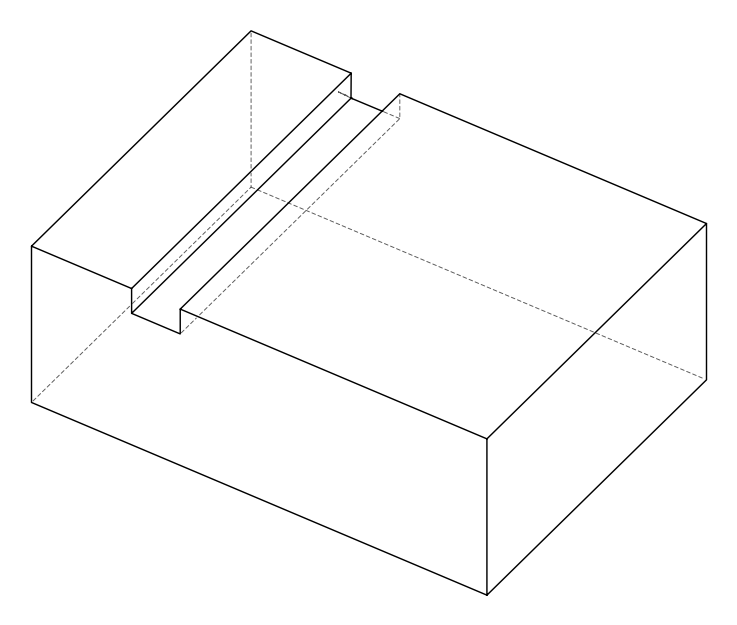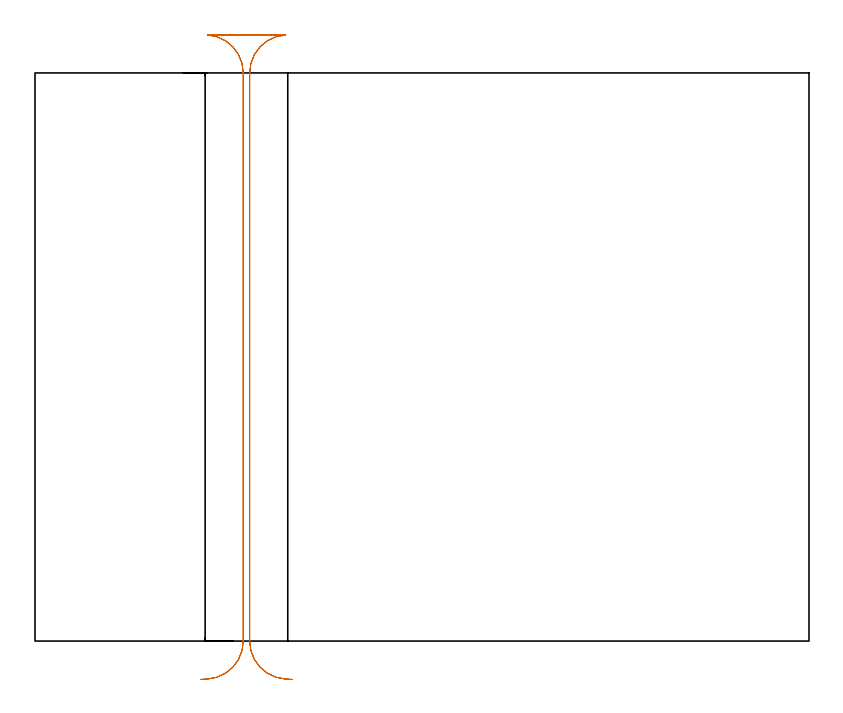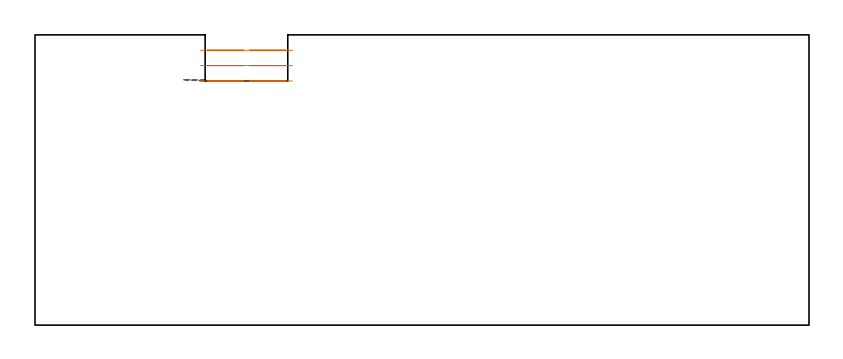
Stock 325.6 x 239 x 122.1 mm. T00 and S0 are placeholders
(PLAN: 1 operations, 0 tool changes, 3.7 min)
(1 MILL_RECTANGULAR_SLOT | SLOT_RECTANGULAR | UGT0201_004 | Follow Part, ap 8, ae 75% | 3.73 min | 160891 mm3)
(TOOL UGT0201_004 | End Mill 32 mm | D32 FL53 Z6)
(OP 1 MILL_RECTANGULAR_SLOT)
G17 G21 G94 G90
T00 M6
G54
G17 G0 G90 X108.315 Y-16.154 S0 M3
G43 Z132.1 H0
Z115.633
G94 G1 X105.321 Y-15.97 F250.
G2 X90.3 Y0. R16. F500.
G1 Y239.
G2 X105.321 Y254.97 R16.
G1 Y255.
X72.579
Y254.97
G2 X87.6 Y239. R16.
G1 Y0.
G2 X72.579 Y-15.97 R16.
G1 X69.585 Y-16.154 F250.
G0 X108.315 Z109.167
G1 X105.321 Y-15.97
G2 X90.3 Y0. R16. F500.
G1 Y239.
G2 X105.321 Y254.97 R16.
G1 Y255.
X72.579
Y254.97
G2 X87.6 Y239. R16.
G1 Y0.
G2 X72.579 Y-15.97 R16.
G1 X69.585 Y-16.154 F250.
G0 X108.315 Z102.7
G1 X105.321 Y-15.97
G2 X90.3 Y0. R16. F500.
G1 Y239.
G2 X105.321 Y254.97 R16.
G1 Y255.
X72.579
Y254.97
G2 X87.6 Y239. R16.
G1 Y0.
G2 X72.579 Y-15.97 R16.
G1 X69.585 Y-16.154 F250.
G0 Z132.1
M5
M2
